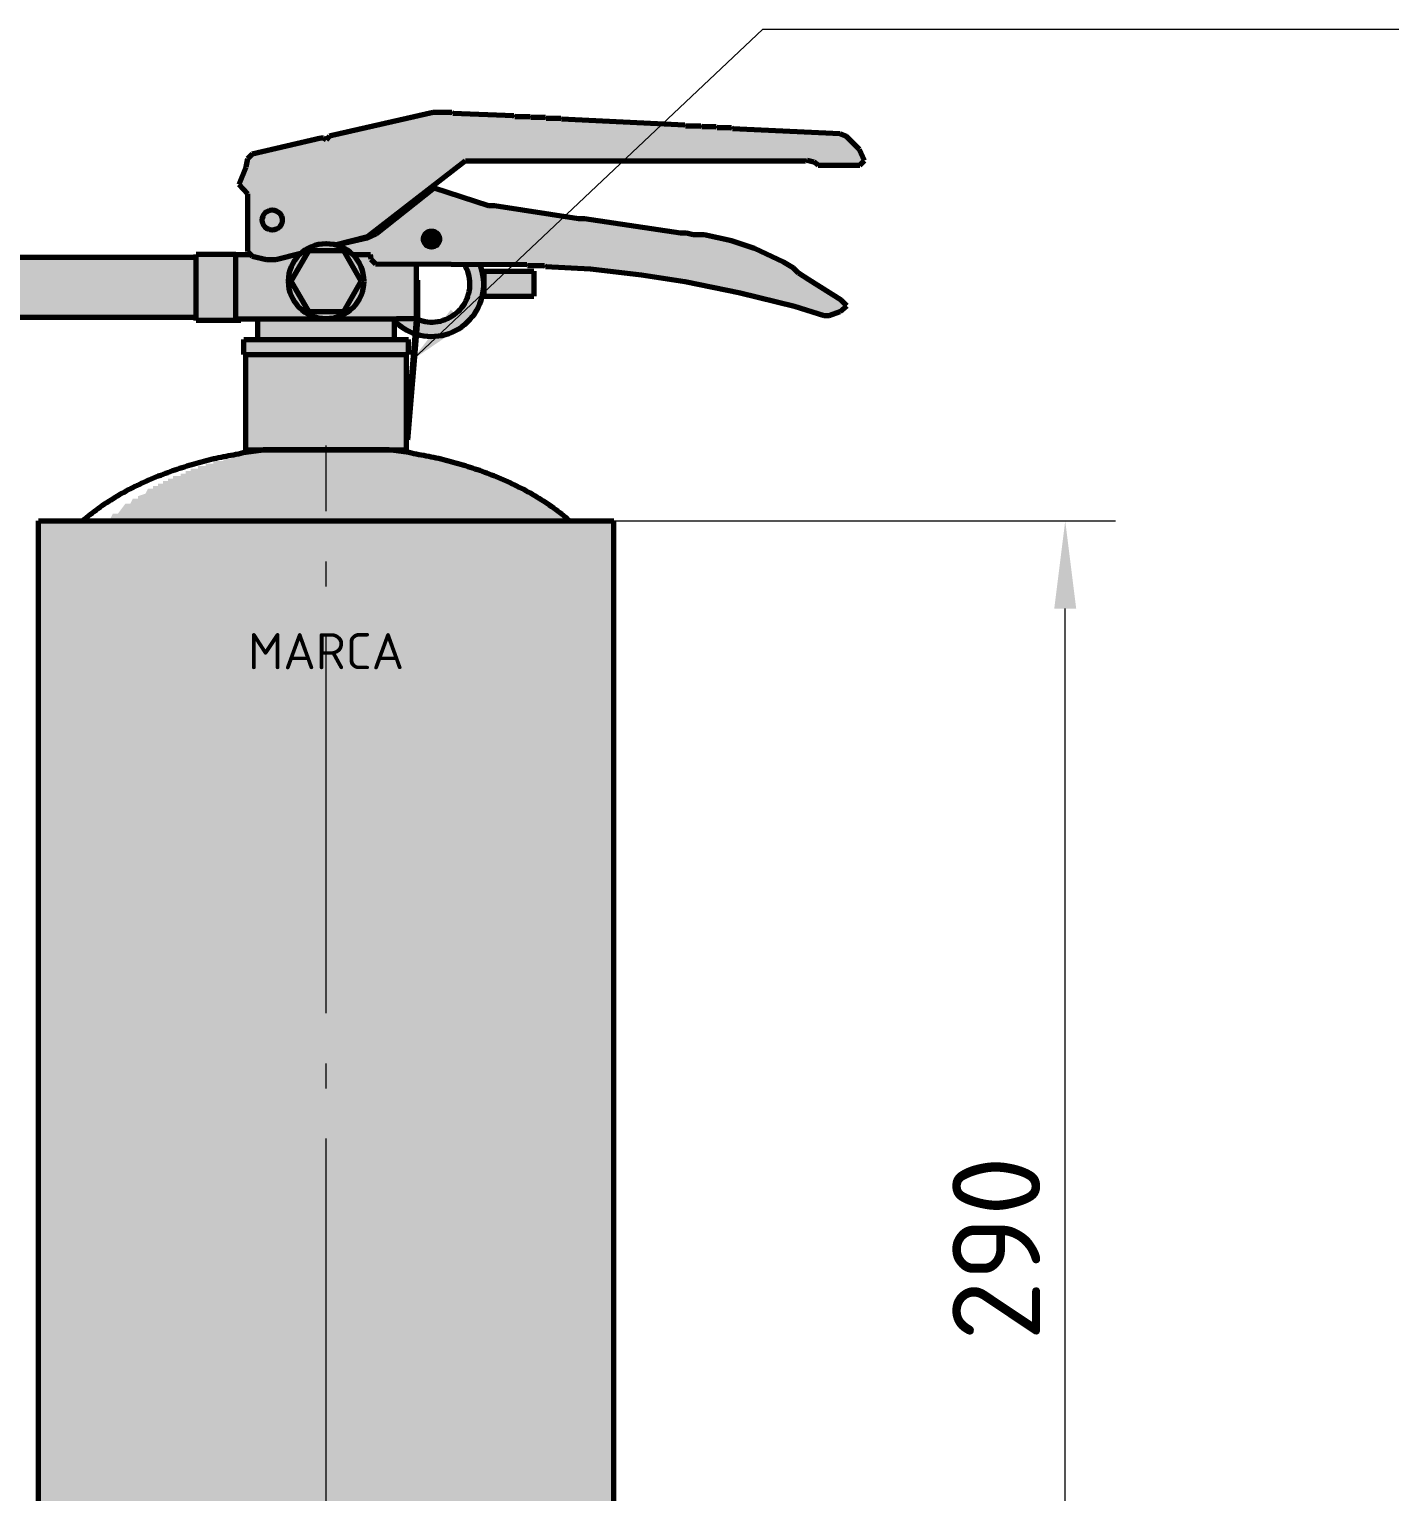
# Model space of a CAD drawing. Header units: millimetres. Extents: x 0 to 2382, y 0 to 420.
# Drawn here: x 2168.5 to 2223.1, y 266.9 to 325.2 of the extents above; entities that cross this region are included whole.
import ezdxf
from ezdxf.enums import TextEntityAlignment as Align

# ---------------------------------------------------------------- set-up
doc = ezdxf.new("R2010")
doc.units = ezdxf.units.MM
doc.linetypes.add('IRAM-F-TRAZO-PUNTO', pattern=[20, 15, -2, 1, -2])
for name, color, linetype, lineweight in [('01-VISIBLE', 7, 'CONTINUOUS', 70), ('03-EJE', 1, 'IRAM-F-TRAZO-PUNTO', 18), ('04-COTA', 3, 'CONTINUOUS', 18), ('08-FINA', 5, 'CONTINUOUS', 18), ('13-GRAFICA', 30, 'CONTINUOUS', 18)]:
    doc.layers.add(name, color=color, linetype=linetype, lineweight=lineweight)
doc.styles.add('ISO3098', font='isocpeur.ttf')
doc.dimstyles.new('FLAMA-IRAM', dxfattribs={"dimtxt": 3.5, "dimasz": 3.5, "dimexe": 2, "dimexo": 1.5, "dimgap": 1, "dimtad": 1, "dimdec": 1, "dimtxsty": 'ISO3098', "dimblk": 'IRAM_FLECHA', "dimblk1": 'IRAM_FLECHA', "dimblk2": 'IRAM_FLECHA', "dimcen": 2.5, "dimclrd": 256, "dimclre": 256, "dimclrt": 256, "dimazin": 3, "dimtfac": 1, "dimtmove": 0, "dimatfit": 3, "dimlwd": 18, "dimlwe": 18})

# ---------------------------------------------------------------- blocks, each defined once
blk = doc.blocks.new('IRAM_FLECHA')
blk.add_solid([(0, 0), (-1, 0.125), (-1, -0.125)])

msp = doc.modelspace()

# ---------------------------------------------------------------- hatches: boundary and pattern name
at = {"layer": '08-FINA'}
h = msp.add_hatch(color=7, dxfattribs=at)
h.dxf.hatch_style = 1
h.paths.add_polyline_path([(2183.799, 312.025), (2185.892, 313.45), (2185.343, 314.032)])
at = {"layer": '13-GRAFICA', "true_color": 0xb21820}
h = msp.add_hatch(color=7, dxfattribs=at)
h.dxf.hatch_style = 1
h.paths.add_polyline_path([(2178.773, 320.5), (2178.773, 320.6), (2179.173, 320.6), (2179.173, 320.7), (2179.673, 320.7), (2179.673, 320.8), (2180.073, 320.8), (2180.073, 320.9), (2180.373, 320.8), (2180.373, 320.9), (2180.573, 320.9), (2180.573, 321), (2180.973, 321), (2180.973, 321.1), (2181.373, 321.1), (2181.373, 321.2), (2181.773, 321.2), (2181.773, 321.3), (2182.273, 321.3), (2182.273, 321.4), (2182.673, 321.4), (2182.673, 321.5), (2183.173, 321.5), (2183.173, 321.6), (2183.573, 321.6), (2183.573, 321.7), (2184.073, 321.7), (2184.073, 321.8), (2184.473, 321.8), (2184.473, 321.9), (2187.873, 321.8), (2187.873, 321.7), (2189.773, 321.7), (2189.773, 321.6), (2191.173, 321.6), (2191.173, 321.5), (2193.273, 321.5), (2193.273, 321.4), (2196.573, 321.3), (2196.573, 321.2), (2198.573, 321.2), (2198.573, 321.1), (2200.673, 321.1), (2200.673, 321), (2201.073, 321), (2201.073, 320.9), (2201.673, 320.4), (2201.673, 320.2), (2201.773, 320.2), (2201.773, 319.9), (2201.673, 319.9), (2201.673, 319.8), (2199.873, 319.8), (2199.873, 319.9), (2199.673, 319.9), (2199.673, 320), (2185.873, 320), (2185.573, 319.6), (2185.373, 319.6), (2185.373, 319.5), (2185.273, 319.5), (2185.173, 319.3), (2184.973, 319.3), (2184.673, 318.9), (2184.473, 318.9), (2184.273, 318.6), (2184.073, 318.6), (2183.873, 318.3), (2183.673, 318.3), (2183.373, 317.9), (2183.173, 317.9), (2182.973, 317.6), (2182.773, 317.6), (2182.773, 317.5), (2182.673, 317.5), (2182.473, 317.2), (2182.273, 317.2), (2182.073, 316.9), (2181.673, 316.9), (2181.673, 316.8), (2181.273, 316.8), (2181.273, 316.7), (2180.873, 316.7), (2180.873, 316.6), (2180.173, 316.7), (2180.173, 316.6), (2179.573, 316.5), (2179.573, 316.4), (2179.273, 316.3), (2179.273, 316.2), (2178.873, 316.2), (2178.873, 316.1), (2178.673, 316.1), (2178.673, 317.6), (2178.673, 320.5)])
h = msp.add_hatch(color=7, dxfattribs=at)
h.dxf.hatch_style = 1
h.paths.add_polyline_path([(2177.373, 316.3), (2177.273, 316.3), (2177.273, 318.7), (2177.173, 318.7), (2176.873, 319.1), (2176.973, 319.1), (2176.973, 319.3), (2177.073, 319.3), (2177.173, 320), (2177.273, 320), (2177.473, 320.3), (2177.873, 320.3), (2177.873, 317.9), (2177.873, 317.3), (2177.873, 316.1), (2177.473, 316.1), (2177.473, 316.2), (2177.373, 316.2)])
h = msp.add_hatch(color=7, dxfattribs=at)
h.dxf.hatch_style = 1
h.paths.add_polyline_path([(2177.973, 320.3), (2177.973, 320.4), (2178.373, 320.4), (2178.373, 320.5), (2178.673, 320.5), (2178.673, 317.6), (2178.573, 317.9), (2178.473, 317.9), (2178.473, 318), (2177.873, 317.9), (2177.873, 320.3)])
h = msp.add_hatch(color=7, dxfattribs=at)
h.dxf.hatch_style = 1
h.paths.add_polyline_path([(2184.473, 318.8), (2184.773, 318.9), (2184.773, 318.8), (2184.873, 318.8), (2184.873, 317), (2184.773, 317), (2184.673, 317.2), (2184.473, 317.2), (2184.473, 317.1), (2184.273, 317), (2184.273, 318.533)])
h = msp.add_hatch(color=7, dxfattribs=at)
h.dxf.hatch_style = 1
h.paths.add_polyline_path([(2185.073, 318.8), (2185.073, 318.7), (2185.373, 318.7), (2185.373, 318.6), (2185.673, 318.6), (2185.673, 318.5), (2185.973, 318.5), (2185.973, 318.4), (2186.273, 318.4), (2186.273, 318.3), (2186.573, 318.3), (2186.573, 318.2), (2187.873, 318.1), (2187.873, 318), (2188.473, 318), (2188.473, 317.9), (2189.173, 317.9), (2189.173, 317.8), (2189.773, 317.8), (2189.773, 317.7), (2190.673, 317.7), (2190.673, 317.6), (2192.073, 317.5), (2192.073, 317.4), (2194.073, 317.2), (2194.073, 317.1), (2195.773, 317), (2195.773, 316.9), (2196.573, 316.8), (2196.573, 316.7), (2197.473, 316.5), (2197.473, 316.4), (2197.673, 316.4), (2197.673, 316.3), (2197.873, 316.3), (2197.873, 316.2), (2198.173, 316.2), (2198.173, 316.1), (2198.773, 315.9), (2198.773, 315.8), (2199.073, 315.7), (2199.373, 315.3), (2199.573, 315.3), (2199.673, 315.1), (2200.073, 315), (2200.073, 314.9), (2200.373, 314.8), (2200.473, 314.6), (2200.873, 314.5), (2200.873, 314.4), (2201.073, 314.3), (2201.073, 314.1), (2200.973, 314.1), (2200.873, 313.9), (2200.573, 313.9), (2200.573, 313.8), (2200.073, 313.8), (2200.073, 313.9), (2199.773, 313.9), (2199.773, 314), (2199.373, 314), (2199.373, 314.1), (2199.073, 314.1), (2199.073, 314.2), (2198.673, 314.2), (2198.673, 314.3), (2198.273, 314.3), (2198.273, 314.4), (2197.873, 314.4), (2197.873, 314.5), (2197.473, 314.5), (2197.473, 314.6), (2197.073, 314.6), (2197.073, 314.7), (2196.673, 314.7), (2196.673, 314.8), (2196.173, 314.8), (2196.173, 314.9), (2195.673, 314.9), (2195.673, 315), (2195.173, 315), (2195.173, 315.1), (2194.673, 315.1), (2194.673, 315.2), (2194.073, 315.2), (2194.073, 315.3), (2192.673, 315.4), (2192.673, 315.5), (2190.973, 315.6), (2190.973, 315.7), (2184.873, 315.84), (2184.873, 316.7), (2184.873, 317), (2184.873, 318.8)])
h = msp.add_hatch(color=7, dxfattribs=at)
h.dxf.hatch_style = 1
h.paths.add_polyline_path([(2181.473, 316.7), (2181.473, 316.8), (2181.873, 316.8), (2181.873, 316.9), (2182.373, 317), (2182.373, 317.1), (2182.673, 317.2), (2182.973, 317.6), (2183.173, 317.6), (2183.473, 318), (2183.673, 318), (2183.973, 318.4), (2184.173, 318.4), (2184.273, 318.533), (2184.273, 317), (2184.273, 316.7), (2184.273, 315.854), (2182.273, 315.9), (2182.173, 316.2), (2181.373, 316.2), (2181.173, 316.5), (2180.973, 316.5), (2180.973, 316.7)])
at = {"layer": '13-GRAFICA', "true_color": 0xd6d9de}
h = msp.add_hatch(color=7, dxfattribs=at)
h.dxf.hatch_style = 1
h.paths.add_polyline_path([(2178.073, 317.3), (2177.873, 317.3), (2177.873, 317.9), (2178.473, 318), (2178.573, 317.7), (2178.673, 317.7), (2178.673, 317.6), (2178.573, 317.6), (2178.573, 317.3), (2178.373, 317.3), (2178.373, 317.2), (2178.073, 317.2)])
at = {"layer": '13-GRAFICA', "true_color": 0xb21820}
h = msp.add_hatch(color=7, dxfattribs=at)
h.dxf.hatch_style = 1
h.paths.add_polyline_path([(2178.473, 316.1), (2178.473, 316), (2177.873, 316), (2177.873, 316.1), (2177.873, 317.3), (2178.073, 317.3), (2178.073, 317.2), (2178.573, 317.3), (2178.573, 317.6), (2178.673, 317.6), (2178.673, 316.1)])
at = {"layer": '13-GRAFICA', "true_color": 0xd6d9de}
h = msp.add_hatch(color=7, dxfattribs=at)
h.dxf.hatch_style = 1
h.paths.add_polyline_path([(2184.273, 316.7), (2184.273, 317), (2184.373, 317), (2184.473, 317.2), (2184.673, 317.2), (2184.673, 317.1), (2184.873, 317), (2184.873, 316.7), (2184.773, 316.7), (2184.673, 316.5), (2184.473, 316.5), (2184.473, 316.6)])
at = {"layer": '13-GRAFICA', "true_color": 0xcba23e}
h = msp.add_hatch(color=7, dxfattribs=at)
h.dxf.hatch_style = 1
h.paths.add_polyline_path([(2175.173, 313.6), (2175.173, 316.2), (2177.473, 316.2), (2177.473, 316.1), (2177.873, 316.1), (2177.873, 316), (2178.473, 316), (2178.473, 316.1), (2178.873, 316.1), (2178.873, 316.2), (2179.373, 316.2), (2179.373, 316.3), (2179.473, 316.3), (2179.573, 316.5), (2179.773, 316.5), (2179.773, 316.6), (2180.573, 316.7), (2180.573, 316.6), (2181.173, 316.5), (2181.373, 316.2), (2182.173, 316.2), (2182.273, 315.9), (2183.973, 315.9), (2183.973, 313.7), (2176.973, 313.7), (2176.973, 313.6)])
at = {"layer": '13-GRAFICA', "true_color": 0xb21820}
h = msp.add_hatch(color=7, dxfattribs=at)
h.dxf.hatch_style = 1
h.paths.add_polyline_path([(2184.273, 315.854), (2184.273, 316.7), (2184.373, 316.7), (2184.473, 316.5), (2184.673, 316.5), (2184.673, 316.6), (2184.873, 316.7), (2184.873, 315.84)])
at = {"layer": '13-GRAFICA', "true_color": 0xd6d9de}
h = msp.add_hatch(color=7, dxfattribs=at)
h.dxf.hatch_style = 1
h.paths.add_polyline_path([(2159.973, 303.9), (2159.973, 313), (2160.073, 313), (2160.073, 313.5), (2160.173, 313.5), (2160.273, 314.1), (2160.473, 314.2), (2160.473, 314.4), (2160.673, 314.5), (2160.673, 314.7), (2160.773, 314.7), (2161.473, 315.5), (2161.873, 315.6), (2161.973, 315.8), (2162.273, 315.8), (2162.273, 315.9), (2162.573, 315.9), (2162.573, 316), (2162.973, 316), (2162.973, 316.1), (2175.173, 316.1), (2175.173, 313.7), (2163.173, 313.7), (2163.173, 313.6), (2162.773, 313.5), (2162.673, 313.2), (2162.473, 313.1), (2162.473, 312.8), (2162.373, 312.8), (2162.373, 303.9)])
h = msp.add_hatch(color=7, dxfattribs=at)
h.dxf.hatch_style = 1
h.paths.add_polyline_path([(2183.373, 313.3), (2183.073, 313.7), (2183.973, 313.7), (2183.973, 313.6), (2184.373, 313.6), (2184.373, 313.5), (2184.773, 313.5), (2184.773, 313.6), (2185.373, 313.7), (2185.373, 313.8), (2185.873, 314.2), (2185.873, 314.4), (2185.973, 314.4), (2185.973, 314.6), (2186.073, 314.6), (2186.073, 315.5), (2185.973, 315.5), (2185.873, 315.8), (2186.473, 315.8), (2186.473, 315.7), (2186.573, 315.7), (2186.573, 315.3), (2186.673, 315.3), (2186.573, 314.4), (2186.473, 314.4), (2186.473, 314.1), (2186.273, 314), (2186.273, 313.8), (2186.173, 313.8), (2185.773, 313.3), (2185.573, 313.3), (2185.573, 313.2), (2185.373, 313.2), (2185.373, 313.1), (2185.073, 313.1), (2185.073, 313), (2184.073, 313), (2184.073, 313.1), (2183.773, 313.1), (2183.773, 313.2)])
at = {"layer": '13-GRAFICA', "true_color": 0xffd200}
h = msp.add_hatch(color=7, dxfattribs=at)
h.dxf.hatch_style = 1
h.paths.add_polyline_path([(2186.673, 314.6), (2186.673, 315.6), (2188.673, 315.6), (2188.673, 314.6)])
at = {"layer": '13-GRAFICA', "true_color": 0xcba23e}
h = msp.add_hatch(color=7, dxfattribs=at)
h.dxf.hatch_style = 1
h.paths.add_polyline_path([(2177.673, 312.8), (2177.673, 313.7), (2183.073, 313.7), (2183.073, 312.8)])
at = {"layer": '13-GRAFICA', "true_color": 0xb21820}
h = msp.add_hatch(color=7, dxfattribs=at)
h.dxf.hatch_style = 1
h.paths.add_polyline_path([(2177.173, 312.8), (2183.573, 312.8), (2183.573, 308.4), (2183.473, 308.4), (2183.473, 308.3), (2184.073, 308.3), (2184.073, 308.2), (2184.573, 308.2), (2184.573, 308.1), (2185.373, 308), (2185.373, 307.9), (2186.073, 307.8), (2186.073, 307.7), (2186.373, 307.7), (2186.373, 307.6), (2186.573, 307.6), (2186.573, 307.5), (2186.873, 307.5), (2186.873, 307.4), (2187.073, 307.4), (2187.073, 307.3), (2187.373, 307.3), (2187.373, 307.2), (2187.573, 307.2), (2187.573, 307.1), (2187.873, 307.1), (2187.873, 307), (2188.073, 307), (2188.173, 306.8), (2188.373, 306.8), (2188.373, 306.7), (2188.773, 306.6), (2188.873, 306.4), (2189.273, 306.3), (2189.373, 306.1), (2189.573, 306.1), (2189.973, 305.6), (2171.673, 305.6), (2171.673, 305.7), (2171.773, 305.7), (2171.873, 305.9), (2172.073, 305.9), (2172.373, 306.3), (2172.573, 306.3), (2172.673, 306.5), (2172.873, 306.5), (2172.873, 306.6), (2173.173, 306.7), (2173.273, 306.9), (2173.473, 306.9), (2173.473, 307), (2173.673, 307), (2173.673, 307.1), (2173.873, 307.1), (2173.873, 307.2), (2174.073, 307.2), (2174.073, 307.3), (2174.273, 307.3), (2174.273, 307.4), (2174.573, 307.4), (2174.573, 307.5), (2174.773, 307.5), (2174.773, 307.6), (2174.973, 307.6), (2174.973, 307.7), (2175.273, 307.7), (2175.273, 307.8), (2175.573, 307.8), (2175.573, 307.9), (2175.873, 307.9), (2175.873, 308), (2176.273, 308), (2176.273, 308.1), (2176.573, 308.1), (2176.573, 308.2), (2177.473, 308.3), (2177.473, 308.4), (2177.173, 308.4)])
at = {"layer": '13-GRAFICA', "true_color": 0xc81e2d}
h = msp.add_hatch(color=7, dxfattribs=at)
h.dxf.hatch_style = 1
h.paths.add_polyline_path([(2183.873, 311.8), (2183.873, 311.3), (2183.773, 311.3), (2183.773, 311.8)])
h = msp.add_hatch(color=7, dxfattribs=at)
h.dxf.hatch_style = 1
h.paths.add_polyline_path([(2183.773, 310.6), (2183.773, 310.1), (2183.673, 310.1), (2183.673, 310.6)])
h = msp.add_hatch(color=7, dxfattribs=at)
h.dxf.hatch_style = 1
h.paths.add_polyline_path([(2183.573, 309.4), (2183.673, 309.4), (2183.673, 308.9), (2183.573, 308.9)])
at = {"layer": '13-GRAFICA', "true_color": 0xffffff}
h = msp.add_hatch(color=7, dxfattribs=at)
h.dxf.hatch_style = 1
h.paths.add_polyline_path([(2168.973, 247.6), (2168.973, 305.6), (2191.773, 305.6), (2191.773, 247.6)])
at = {"layer": '13-GRAFICA', "true_color": 0x191919}
h = msp.add_hatch(color=7, dxfattribs=at)
h.dxf.hatch_style = 1
h.paths.add_polyline_path([(2169.129, 301.746), (2169.52, 301.746), (2169.947, 301.746), (2169.947, 301.179), (2169.947, 300.611), (2169.52, 300.611), (2169.129, 300.611), (2168.973, 300.611), (2168.973, 301.746)])
h = msp.add_hatch(color=7, dxfattribs=at)
h.dxf.hatch_style = 1
h.paths.add_polyline_path([(2190.319, 296.849), (2189.803, 296.849), (2189.251, 296.849), (2188.667, 296.849), (2188.053, 296.849), (2187.41, 296.849), (2186.741, 296.849), (2186.048, 296.849), (2185.335, 296.849), (2184.603, 296.849), (2183.855, 296.849), (2183.095, 296.849), (2182.324, 296.849), (2181.547, 296.849), (2180.765, 296.849), (2179.981, 296.849), (2179.199, 296.849), (2178.422, 296.849), (2177.651, 296.849), (2176.891, 296.849), (2176.143, 296.849), (2175.411, 296.849), (2174.698, 296.849), (2174.005, 296.849), (2173.336, 296.849), (2172.693, 296.849), (2172.079, 296.849), (2171.495, 296.849), (2170.943, 296.849), (2170.427, 296.849), (2169.947, 296.849), (2169.947, 297.548), (2169.947, 298.248), (2169.947, 298.948), (2169.947, 299.647), (2169.947, 300.347), (2169.947, 301.047), (2169.947, 301.746), (2170.427, 301.746), (2170.943, 301.746), (2171.495, 301.746), (2172.079, 301.746), (2172.693, 301.746), (2173.336, 301.746), (2174.005, 301.746), (2174.698, 301.746), (2175.411, 301.746), (2176.143, 301.746), (2176.891, 301.746), (2177.651, 301.746), (2178.422, 301.746), (2179.199, 301.746), (2179.981, 301.746), (2180.765, 301.746), (2181.547, 301.746), (2182.324, 301.746), (2183.095, 301.746), (2183.855, 301.746), (2184.603, 301.746), (2185.335, 301.746), (2186.048, 301.746), (2186.741, 301.746), (2187.41, 301.746), (2188.053, 301.746), (2188.667, 301.746), (2189.251, 301.746), (2189.803, 301.746), (2190.319, 301.746), (2190.799, 301.746), (2190.799, 301.047), (2190.799, 300.347), (2190.799, 299.647), (2190.799, 298.948), (2190.799, 298.248), (2190.799, 297.548), (2190.799, 296.849)])
h = msp.add_hatch(color=7, dxfattribs=at)
h.dxf.hatch_style = 1
h.paths.add_polyline_path([(2191.617, 300.689), (2191.226, 300.689), (2190.799, 300.689), (2190.799, 301.218), (2190.799, 301.746), (2191.226, 301.746), (2191.617, 301.746), (2191.773, 301.746), (2191.773, 300.689)])
at = {"layer": '13-GRAFICA', "true_color": 0xffd200}
h = msp.add_hatch(color=7, dxfattribs=at)
h.dxf.hatch_style = 1
h.paths.add_polyline_path([(2190.319, 295.393), (2189.803, 295.393), (2189.251, 295.393), (2188.667, 295.393), (2188.053, 295.393), (2187.41, 295.393), (2186.741, 295.393), (2186.048, 295.393), (2185.335, 295.393), (2184.603, 295.393), (2183.855, 295.393), (2183.095, 295.393), (2182.324, 295.393), (2181.547, 295.393), (2180.765, 295.393), (2179.981, 295.393), (2179.199, 295.393), (2178.422, 295.393), (2177.651, 295.393), (2176.891, 295.393), (2176.143, 295.393), (2175.411, 295.393), (2174.698, 295.393), (2174.005, 295.393), (2173.336, 295.393), (2172.693, 295.393), (2172.079, 295.393), (2171.495, 295.393), (2170.943, 295.393), (2170.427, 295.393), (2169.947, 295.393), (2169.947, 296.121), (2169.947, 296.849), (2170.427, 296.849), (2170.943, 296.849), (2171.495, 296.849), (2172.079, 296.849), (2172.693, 296.849), (2173.336, 296.849), (2174.005, 296.849), (2174.698, 296.849), (2175.411, 296.849), (2176.143, 296.849), (2176.891, 296.849), (2177.651, 296.849), (2178.422, 296.849), (2179.199, 296.849), (2179.981, 296.849), (2180.765, 296.849), (2181.547, 296.849), (2182.324, 296.849), (2183.095, 296.849), (2183.855, 296.849), (2184.603, 296.849), (2185.335, 296.849), (2186.048, 296.849), (2186.741, 296.849), (2187.41, 296.849), (2188.053, 296.849), (2188.667, 296.849), (2189.251, 296.849), (2189.803, 296.849), (2190.319, 296.849), (2190.799, 296.849), (2190.799, 296.121), (2190.799, 295.393)])
at = {"layer": '13-GRAFICA', "true_color": 0xebebeb}
h = msp.add_hatch(color=7, dxfattribs=at)
h.dxf.hatch_style = 1
h.paths.add_polyline_path([(2189.96, 291.893), (2189.455, 291.893), (2188.921, 291.893), (2188.358, 291.893), (2187.77, 291.893), (2187.158, 291.893), (2187.158, 292.553), (2187.158, 293.213), (2187.158, 293.873), (2187.158, 294.533), (2187.158, 295.193), (2187.77, 295.193), (2188.358, 295.193), (2188.921, 295.193), (2189.455, 295.193), (2189.96, 295.193), (2190.435, 295.193), (2190.435, 294.533), (2190.435, 293.873), (2190.435, 293.213), (2190.435, 292.553), (2190.435, 291.893)])
h = msp.add_hatch(color=7, dxfattribs=at)
h.dxf.hatch_style = 1
h.paths.add_polyline_path([(2189.96, 284.213), (2189.455, 284.213), (2188.921, 284.213), (2188.358, 284.213), (2187.77, 284.213), (2187.158, 284.213), (2187.158, 284.873), (2187.158, 285.533), (2187.158, 286.193), (2187.158, 286.853), (2187.158, 287.513), (2187.77, 287.513), (2188.358, 287.513), (2188.921, 287.513), (2189.455, 287.513), (2189.96, 287.513), (2190.435, 287.513), (2190.435, 286.853), (2190.435, 286.193), (2190.435, 285.533), (2190.435, 284.873), (2190.435, 284.213)])
h = msp.add_hatch(color=7, dxfattribs=at)
h.dxf.hatch_style = 1
h.paths.add_polyline_path([(2189.96, 278.353), (2189.455, 278.353), (2188.921, 278.353), (2188.358, 278.353), (2187.77, 278.353), (2187.158, 278.353), (2187.158, 279.013), (2187.158, 279.673), (2187.158, 280.333), (2187.158, 280.993), (2187.158, 281.653), (2187.77, 281.653), (2188.358, 281.653), (2188.921, 281.653), (2189.455, 281.653), (2189.96, 281.653), (2190.435, 281.653), (2190.435, 280.993), (2190.435, 280.333), (2190.435, 279.673), (2190.435, 279.013), (2190.435, 278.353)])
h = msp.add_hatch(color=7, dxfattribs=at)
h.dxf.hatch_style = 1
h.paths.add_polyline_path([(2189.96, 268.853), (2189.455, 268.853), (2188.921, 268.853), (2188.358, 268.853), (2187.77, 268.853), (2187.158, 268.853), (2187.158, 269.513), (2187.158, 270.173), (2187.158, 270.833), (2187.158, 271.493), (2187.158, 272.153), (2187.77, 272.153), (2188.358, 272.153), (2188.921, 272.153), (2189.455, 272.153), (2189.96, 272.153), (2190.435, 272.153), (2190.435, 271.493), (2190.435, 270.833), (2190.435, 270.173), (2190.435, 269.513), (2190.435, 268.853)])

# ---------------------------------------------------------------- linework, layer by layer
at = {"layer": '01-VISIBLE'}
for p, q in [((2184.641, 321.889), (2180.611, 320.975)), ((2185.385, 321.889), (2184.641, 321.889)), ((2185.419, 321.855), (2185.385, 321.889)), ((2187.857, 321.753), (2185.419, 321.855)), ((2187.891, 321.721), (2187.857, 321.753)), ((2188.501, 321.721), (2187.891, 321.721)), ((2188.535, 321.687), (2188.501, 321.721)), ((2189.111, 321.687), (2188.535, 321.687)), ((2189.145, 321.653), (2189.111, 321.687)), ((2189.721, 321.653), (2189.145, 321.653)), ((2189.755, 321.619), (2189.721, 321.653)), ((2194.665, 321.381), (2189.755, 321.619)), ((2194.699, 321.347), (2194.665, 321.381)), ((2195.309, 321.347), (2194.699, 321.347)), ((2195.343, 321.313), (2195.309, 321.347)), ((2195.917, 321.313), (2195.343, 321.313)), ((2195.951, 321.279), (2195.917, 321.313)), ((2196.527, 321.279), (2195.951, 321.279)), ((2196.561, 321.245), (2196.527, 321.279)), ((2200.863, 321.043), (2196.561, 321.245)), ((2180.169, 320.873), (2177.427, 320.229)), ((2180.271, 320.873), (2180.169, 320.873)), ((2180.373, 320.805), (2180.271, 320.873)), ((2180.509, 320.941), (2180.373, 320.805)), ((2180.611, 320.975), (2180.509, 320.941)), ((2201.099, 320.941), (2200.863, 321.043)), ((2201.625, 320.417), (2201.099, 320.941)), ((2177.241, 320.043), (2177.173, 319.705)), ((2177.427, 320.229), (2177.241, 320.043)), ((2182.033, 316.945), (2185.927, 319.959)), ((2185.927, 319.959), (2199.473, 319.959)), ((2199.473, 319.959), (2199.541, 319.993)), ((2199.541, 319.993), (2199.813, 319.925)), ((2201.827, 319.975), (2201.625, 320.417)), ((2201.641, 319.789), (2201.827, 319.975)), ((2177.173, 319.705), (2176.901, 319.027)), ((2199.813, 319.925), (2199.981, 319.789)), ((2199.981, 319.789), (2201.641, 319.789)), ((2176.901, 319.027), (2177.241, 318.655)), ((2184.675, 318.875), (2182.371, 317.047)), ((2186.841, 318.165), (2184.675, 318.875)), ((2177.241, 318.655), (2177.241, 316.353)), ((2187.079, 318.165), (2186.841, 318.165)), ((2190.431, 317.657), (2187.079, 318.165)), ((2190.669, 317.657), (2190.431, 317.657)), ((2194.495, 317.081), (2190.669, 317.657)), ((2182.371, 317.047), (2181.999, 316.877)), ((2181.999, 316.877), (2182.346, 317.036)), ((2194.733, 317.081), (2194.495, 317.081)), ((2195.003, 317.013), (2194.733, 317.081)), ((2180.738, 316.622), (2182.033, 316.945)), ((2181.999, 316.877), (2180.787, 316.609)), ((2195.443, 317.013), (2195.003, 317.013)), ((2196.527, 316.775), (2195.443, 317.013)), ((2197.441, 316.471), (2196.527, 316.775)), ((2198.593, 315.929), (2197.441, 316.471)), ((2175.193, 316.117), (2163.573, 316.117)), ((2176.773, 316.227), (2175.193, 316.227)), ((2176.773, 313.667), (2176.773, 316.227)), ((2177.241, 316.353), (2177.427, 316.165)), ((2177.327, 316.227), (2177.327, 316.266)), ((2177.427, 316.165), (2178.003, 316.031)), ((2178.003, 316.031), (2178.375, 316.031)), ((2178.375, 316.031), (2179.366, 316.279)), ((2179.673, 316.38), (2178.973, 315.167)), ((2179.159, 316.227), (2179.312, 316.227)), ((2181.073, 316.38), (2179.673, 316.38)), ((2181.773, 315.167), (2181.073, 316.38)), ((2181.428, 316.233), (2182.135, 316.233)), ((2181.434, 316.227), (2182.136, 316.227)), ((2182.135, 316.233), (2182.151, 316.047)), ((2182.151, 316.047), (2182.337, 315.861)), ((2198.999, 315.691), (2198.593, 315.929)), ((2182.337, 315.861), (2188.365, 315.827)), ((2183.973, 313.667), (2183.973, 315.852)), ((2186.653, 315.567), (2188.653, 315.567)), ((2188.365, 315.827), (2188.399, 315.793)), ((2188.399, 315.793), (2189.077, 315.793)), ((2189.077, 315.793), (2189.111, 315.759)), ((2189.111, 315.759), (2190.905, 315.657)), ((2190.905, 315.657), (2192.937, 315.421)), ((2192.937, 315.421), (2194.665, 315.149)), ((2199.203, 315.489), (2198.999, 315.691)), ((2199.609, 315.217), (2199.203, 315.489)), ((2178.973, 315.167), (2179.673, 313.955)), ((2181.073, 313.955), (2181.773, 315.167)), ((2183.979, 315.207), (2184.019, 315.207)), ((2183.979, 313.607), (2183.979, 315.207)), ((2184.019, 315.207), (2184.019, 313.605)), ((2194.665, 315.149), (2196.867, 314.709)), ((2196.867, 314.709), (2199.033, 314.167)), ((2200.897, 314.405), (2199.609, 315.217)), ((2186.653, 314.567), (2188.653, 314.567)), ((2199.033, 314.167), (2200.219, 313.795)), ((2200.863, 313.965), (2201.117, 314.185)), ((2201.117, 314.185), (2200.897, 314.405)), ((2175.193, 313.717), (2163.573, 313.717)), ((2176.973, 313.607), (2175.193, 313.607)), ((2177.573, 313.667), (2180.373, 313.667)), ((2177.653, 312.847), (2177.653, 313.667)), ((2179.673, 313.955), (2181.073, 313.955)), ((2180.373, 313.667), (2183.173, 313.667)), ((2183.093, 312.847), (2183.093, 313.667)), ((2183.579, 308.847), (2183.979, 313.607)), ((2184.019, 313.605), (2183.619, 308.844)), ((2200.219, 313.795), (2200.423, 313.795)), ((2200.423, 313.795), (2200.863, 313.965)), ((2177.093, 312.247), (2177.093, 312.847)), ((2183.653, 312.247), (2183.653, 312.847)), ((2177.173, 308.447), (2177.173, 312.247)), ((2183.573, 308.447), (2183.573, 312.247)), ((2177.871, 308.447), (2177.871, 308.447)), ((2182.875, 308.447), (2182.875, 308.447)), ((2183.619, 308.844), (2183.579, 308.847)), ((2168.913, 247.628), (2168.913, 305.619)), ((2191.833, 247.628), (2191.833, 305.619))]:
    msp.add_line(p, q, dxfattribs=at)
for points in [[(2184.406, 317.12), (2184.406, 317.12), (2184.406, 317.12), (2184.406, 317.12), (2184.406, 317.12), (2184.406, 317.12), (2184.407, 317.12)], [(2175.193, 313.607), (2175.193, 313.708), (2175.193, 313.809), (2175.193, 313.909), (2175.193, 314.01), (2175.193, 314.111), (2175.193, 314.212), (2175.193, 314.313), (2175.193, 314.413), (2175.193, 314.514), (2175.193, 314.615), (2175.193, 314.716), (2175.193, 314.816), (2175.193, 314.917), (2175.193, 315.018), (2175.193, 315.119), (2175.193, 315.219), (2175.193, 315.32), (2175.193, 315.421), (2175.193, 315.522), (2175.193, 315.623), (2175.193, 315.723), (2175.193, 315.824), (2175.193, 315.925), (2175.193, 316.026), (2175.193, 316.126), (2175.193, 316.227)], [(2176.773, 316.227), (2176.872, 316.227), (2176.971, 316.227), (2177.069, 316.227), (2177.168, 316.227), (2177.267, 316.227), (2177.366, 316.227)], [(2185.869, 315.841), (2185.92, 315.752), (2185.964, 315.66), (2186.002, 315.565), (2186.034, 315.467), (2186.059, 315.368), (2186.077, 315.267), (2186.088, 315.165), (2186.093, 315.063), (2186.091, 314.961), (2186.081, 314.859), (2186.065, 314.758), (2186.042, 314.658), (2186.013, 314.56), (2185.977, 314.464), (2185.934, 314.371), (2185.886, 314.281), (2185.831, 314.194), (2185.771, 314.111), (2185.705, 314.033), (2185.634, 313.959), (2185.558, 313.89), (2185.478, 313.826), (2185.394, 313.768), (2185.306, 313.715), (2185.214, 313.669), (2185.12, 313.629), (2185.023, 313.595), (2184.925, 313.568), (2184.824, 313.548), (2184.723, 313.535), (2184.621, 313.528), (2184.518, 313.528), (2184.416, 313.535), (2184.315, 313.549), (2184.214, 313.57), (2184.116, 313.598), (2184.019, 313.632)], [(2186.653, 315.567), (2186.653, 315.467), (2186.653, 315.367), (2186.653, 315.267), (2186.653, 315.167), (2186.653, 315.067), (2186.653, 314.967), (2186.653, 314.867), (2186.653, 314.767), (2186.653, 314.667), (2186.653, 314.567)], [(2188.653, 315.567), (2188.653, 315.467), (2188.653, 315.367), (2188.653, 315.267), (2188.653, 315.167), (2188.653, 315.067), (2188.653, 314.967), (2188.653, 314.867), (2188.653, 314.767), (2188.653, 314.667), (2188.653, 314.567)], [(2176.773, 313.667), (2176.887, 313.667), (2177.002, 313.667), (2177.116, 313.667), (2177.23, 313.667), (2177.344, 313.667), (2177.459, 313.667), (2177.573, 313.667)], [(2176.973, 313.607), (2176.973, 313.617), (2176.973, 313.627), (2176.973, 313.637), (2176.973, 313.647), (2176.973, 313.657), (2176.973, 313.667)], [(2183.973, 313.667), (2183.859, 313.667), (2183.744, 313.667), (2183.63, 313.667), (2183.516, 313.667), (2183.402, 313.667), (2183.287, 313.667), (2183.173, 313.667)], [(2183.979, 313.648), (2183.972, 313.651), (2183.965, 313.654), (2183.957, 313.657), (2183.95, 313.661), (2183.943, 313.664), (2183.936, 313.667)], [(2177.093, 312.847), (2177.194, 312.847), (2177.295, 312.847), (2177.396, 312.847), (2177.497, 312.847), (2177.598, 312.847), (2177.699, 312.847), (2177.799, 312.847), (2177.9, 312.847), (2178.001, 312.847), (2178.102, 312.847), (2178.203, 312.847), (2178.304, 312.847), (2178.405, 312.847), (2178.506, 312.847), (2178.607, 312.847), (2178.708, 312.847), (2178.809, 312.847), (2178.91, 312.847), (2179.011, 312.847), (2179.111, 312.847), (2179.212, 312.847), (2179.313, 312.847), (2179.414, 312.847), (2179.515, 312.847), (2179.616, 312.847), (2179.717, 312.847), (2179.818, 312.847), (2179.919, 312.847), (2180.02, 312.847), (2180.121, 312.847), (2180.222, 312.847), (2180.323, 312.847), (2180.423, 312.847), (2180.524, 312.847), (2180.625, 312.847), (2180.726, 312.847), (2180.827, 312.847), (2180.928, 312.847), (2181.029, 312.847), (2181.13, 312.847), (2181.231, 312.847), (2181.332, 312.847), (2181.433, 312.847), (2181.534, 312.847), (2181.635, 312.847), (2181.735, 312.847), (2181.836, 312.847), (2181.937, 312.847), (2182.038, 312.847), (2182.139, 312.847), (2182.24, 312.847), (2182.341, 312.847), (2182.442, 312.847), (2182.543, 312.847), (2182.644, 312.847), (2182.745, 312.847), (2182.846, 312.847), (2182.947, 312.847), (2183.047, 312.847), (2183.148, 312.847), (2183.249, 312.847), (2183.35, 312.847), (2183.451, 312.847), (2183.552, 312.847), (2183.653, 312.847)], [(2177.093, 312.247), (2177.194, 312.247), (2177.295, 312.247), (2177.396, 312.247), (2177.497, 312.247), (2177.598, 312.247), (2177.699, 312.247), (2177.799, 312.247), (2177.9, 312.247), (2178.001, 312.247), (2178.102, 312.247), (2178.203, 312.247), (2178.304, 312.247), (2178.405, 312.247), (2178.506, 312.247), (2178.607, 312.247), (2178.708, 312.247), (2178.809, 312.247), (2178.91, 312.247), (2179.011, 312.247), (2179.111, 312.247), (2179.212, 312.247), (2179.313, 312.247), (2179.414, 312.247), (2179.515, 312.247), (2179.616, 312.247), (2179.717, 312.247), (2179.818, 312.247), (2179.919, 312.247), (2180.02, 312.247), (2180.121, 312.247), (2180.222, 312.247), (2180.323, 312.247), (2180.423, 312.247), (2180.524, 312.247), (2180.625, 312.247), (2180.726, 312.247), (2180.827, 312.247), (2180.928, 312.247), (2181.029, 312.247), (2181.13, 312.247), (2181.231, 312.247), (2181.332, 312.247), (2181.433, 312.247), (2181.534, 312.247), (2181.635, 312.247), (2181.735, 312.247), (2181.836, 312.247), (2181.937, 312.247), (2182.038, 312.247), (2182.139, 312.247), (2182.24, 312.247), (2182.341, 312.247), (2182.442, 312.247), (2182.543, 312.247), (2182.644, 312.247), (2182.745, 312.247), (2182.846, 312.247), (2182.947, 312.247), (2183.047, 312.247), (2183.148, 312.247), (2183.249, 312.247), (2183.35, 312.247), (2183.451, 312.247), (2183.552, 312.247), (2183.653, 312.247)], [(2170.673, 305.619), (2170.749, 305.686), (2170.825, 305.751), (2170.902, 305.816), (2170.98, 305.879), (2171.059, 305.941), (2171.139, 306.003), (2171.219, 306.063), (2171.3, 306.123), (2171.382, 306.181), (2171.465, 306.239), (2171.548, 306.295), (2171.632, 306.351), (2171.716, 306.406), (2171.801, 306.46), (2171.886, 306.513), (2171.972, 306.565), (2172.059, 306.617), (2172.146, 306.667), (2172.233, 306.717), (2172.321, 306.766), (2172.409, 306.814), (2172.498, 306.861), (2172.587, 306.907), (2172.677, 306.953), (2172.767, 306.998), (2172.858, 307.042), (2172.948, 307.085), (2173.039, 307.128), (2173.131, 307.17), (2173.223, 307.211), (2173.315, 307.252), (2173.407, 307.291), (2173.5, 307.33), (2173.593, 307.369), (2173.686, 307.406), (2173.78, 307.443), (2173.873, 307.48), (2173.967, 307.515), (2174.062, 307.55), (2174.156, 307.584), (2174.251, 307.618), (2174.346, 307.651), (2174.442, 307.683), (2174.537, 307.714), (2174.633, 307.745), (2174.729, 307.775), (2174.825, 307.805), (2174.921, 307.834), (2175.018, 307.863), (2175.114, 307.891), (2175.211, 307.92), (2175.307, 307.947), (2175.404, 307.974), (2175.501, 308), (2175.599, 308.026), (2175.696, 308.05), (2175.794, 308.074), (2175.892, 308.096), (2175.99, 308.118), (2176.089, 308.139), (2176.187, 308.159), (2176.286, 308.179), (2176.385, 308.198), (2176.483, 308.217), (2176.582, 308.236), (2176.681, 308.255), (2176.78, 308.274), (2176.878, 308.294), (2176.976, 308.319), (2177.073, 308.343), (2177.173, 308.358), (2177.272, 308.371), (2177.372, 308.384), (2177.472, 308.397), (2177.572, 308.41), (2177.671, 308.422), (2177.771, 308.434), (2177.871, 308.447)], [(2177.173, 308.447), (2177.273, 308.447), (2177.373, 308.447), (2177.473, 308.447), (2177.573, 308.447), (2177.673, 308.447), (2177.773, 308.447), (2177.873, 308.447), (2177.973, 308.447), (2178.073, 308.447), (2178.173, 308.447), (2178.273, 308.447), (2178.373, 308.447), (2178.473, 308.447), (2178.573, 308.447), (2178.673, 308.447), (2178.773, 308.447), (2178.873, 308.447), (2178.973, 308.447), (2179.073, 308.447), (2179.173, 308.447), (2179.273, 308.447), (2179.373, 308.447), (2179.473, 308.447), (2179.573, 308.447), (2179.673, 308.447), (2179.773, 308.447), (2179.873, 308.447), (2179.973, 308.447), (2180.073, 308.447), (2180.173, 308.447), (2180.273, 308.447), (2180.373, 308.447), (2180.473, 308.447), (2180.573, 308.447), (2180.673, 308.447), (2180.773, 308.447), (2180.873, 308.447), (2180.973, 308.447), (2181.073, 308.447), (2181.173, 308.447), (2181.273, 308.447), (2181.373, 308.447), (2181.473, 308.447), (2181.573, 308.447), (2181.673, 308.447), (2181.773, 308.447), (2181.873, 308.447), (2181.973, 308.447), (2182.073, 308.447), (2182.173, 308.447), (2182.273, 308.447), (2182.373, 308.447), (2182.473, 308.447), (2182.573, 308.447), (2182.673, 308.447), (2182.773, 308.447), (2182.873, 308.447), (2182.973, 308.447), (2183.073, 308.447), (2183.173, 308.447), (2183.273, 308.447), (2183.373, 308.447), (2183.473, 308.447), (2183.573, 308.447)], [(2182.875, 308.447), (2182.775, 308.447), (2182.675, 308.447), (2182.575, 308.447), (2182.475, 308.447), (2182.375, 308.447), (2182.275, 308.447), (2182.174, 308.447), (2182.074, 308.447), (2181.974, 308.447), (2181.874, 308.447), (2181.774, 308.447), (2181.674, 308.447), (2181.574, 308.447), (2181.474, 308.447), (2181.374, 308.447), (2181.274, 308.447), (2181.174, 308.447), (2181.074, 308.447), (2180.973, 308.447), (2180.873, 308.447), (2180.773, 308.447), (2180.673, 308.447), (2180.573, 308.447), (2180.473, 308.447), (2180.373, 308.447), (2180.273, 308.447), (2180.173, 308.447), (2180.073, 308.447), (2179.973, 308.447), (2179.873, 308.447), (2179.773, 308.447), (2179.672, 308.447), (2179.572, 308.447), (2179.472, 308.447), (2179.372, 308.447), (2179.272, 308.447), (2179.172, 308.447), (2179.072, 308.447), (2178.972, 308.447), (2178.872, 308.447), (2178.772, 308.447), (2178.672, 308.447), (2178.572, 308.447), (2178.471, 308.447), (2178.371, 308.447), (2178.271, 308.447), (2178.171, 308.447), (2178.071, 308.447), (2177.971, 308.447), (2177.871, 308.447)], [(2190.073, 305.619), (2189.997, 305.686), (2189.921, 305.751), (2189.844, 305.816), (2189.766, 305.879), (2189.687, 305.941), (2189.607, 306.003), (2189.527, 306.063), (2189.446, 306.123), (2189.364, 306.181), (2189.281, 306.239), (2189.198, 306.295), (2189.114, 306.351), (2189.03, 306.406), (2188.945, 306.46), (2188.86, 306.513), (2188.774, 306.565), (2188.687, 306.617), (2188.6, 306.667), (2188.513, 306.717), (2188.425, 306.766), (2188.337, 306.814), (2188.248, 306.861), (2188.159, 306.907), (2188.069, 306.953), (2187.979, 306.998), (2187.888, 307.042), (2187.798, 307.085), (2187.707, 307.128), (2187.615, 307.17), (2187.523, 307.211), (2187.431, 307.251), (2187.339, 307.291), (2187.246, 307.33), (2187.153, 307.369), (2187.06, 307.406), (2186.966, 307.443), (2186.873, 307.48), (2186.779, 307.515), (2186.684, 307.55), (2186.59, 307.584), (2186.495, 307.618), (2186.4, 307.651), (2186.304, 307.683), (2186.209, 307.714), (2186.113, 307.745), (2186.017, 307.775), (2185.921, 307.805), (2185.825, 307.834), (2185.728, 307.863), (2185.632, 307.892), (2185.535, 307.92), (2185.439, 307.947), (2185.342, 307.974), (2185.245, 308), (2185.147, 308.026), (2185.05, 308.05), (2184.952, 308.074), (2184.854, 308.096), (2184.756, 308.118), (2184.657, 308.139), (2184.559, 308.159), (2184.46, 308.179), (2184.361, 308.198), (2184.263, 308.217), (2184.164, 308.236), (2184.065, 308.255), (2183.966, 308.274), (2183.868, 308.294), (2183.77, 308.319), (2183.673, 308.343), (2183.573, 308.358), (2183.474, 308.371), (2183.374, 308.384), (2183.274, 308.397), (2183.174, 308.41), (2183.075, 308.422), (2182.975, 308.434), (2182.875, 308.447)], [(2168.913, 305.619), (2169.013, 305.619), (2169.113, 305.619), (2169.213, 305.619), (2169.313, 305.619), (2169.413, 305.619), (2169.514, 305.619), (2169.614, 305.619), (2169.714, 305.619), (2169.814, 305.619), (2169.914, 305.619), (2170.014, 305.619), (2170.114, 305.619), (2170.214, 305.619), (2170.314, 305.619), (2170.414, 305.619), (2170.514, 305.619), (2170.614, 305.619), (2170.715, 305.619), (2170.815, 305.619), (2170.915, 305.619), (2171.015, 305.619), (2171.115, 305.619), (2171.215, 305.619), (2171.315, 305.619), (2171.415, 305.619), (2171.515, 305.619), (2171.615, 305.619), (2171.715, 305.619), (2171.816, 305.619), (2171.916, 305.619), (2172.016, 305.619), (2172.116, 305.619), (2172.216, 305.619), (2172.316, 305.619), (2172.416, 305.619), (2172.516, 305.619), (2172.616, 305.619), (2172.716, 305.619), (2172.816, 305.619), (2172.916, 305.619), (2173.017, 305.619), (2173.117, 305.619), (2173.217, 305.619), (2173.317, 305.619), (2173.417, 305.619), (2173.517, 305.619), (2173.617, 305.619), (2173.717, 305.619), (2173.817, 305.619), (2173.917, 305.619), (2174.017, 305.619), (2174.118, 305.619), (2174.218, 305.619), (2174.318, 305.619), (2174.418, 305.619), (2174.518, 305.619), (2174.618, 305.619), (2174.718, 305.619), (2174.818, 305.619), (2174.918, 305.619), (2175.018, 305.619), (2175.118, 305.619), (2175.219, 305.619), (2175.319, 305.619), (2175.419, 305.619), (2175.519, 305.619), (2175.619, 305.619), (2175.719, 305.619), (2175.819, 305.619), (2175.919, 305.619), (2176.019, 305.619), (2176.119, 305.619), (2176.219, 305.619), (2176.319, 305.619), (2176.42, 305.619), (2176.52, 305.619), (2176.62, 305.619), (2176.72, 305.619), (2176.82, 305.619), (2176.92, 305.619), (2177.02, 305.619), (2177.12, 305.619), (2177.22, 305.619), (2177.32, 305.619), (2177.42, 305.619), (2177.521, 305.619), (2177.621, 305.619), (2177.721, 305.619), (2177.821, 305.619), (2177.921, 305.619), (2178.021, 305.619), (2178.121, 305.619), (2178.221, 305.619), (2178.321, 305.619), (2178.421, 305.619), (2178.521, 305.619), (2178.621, 305.619), (2178.722, 305.619), (2178.822, 305.619), (2178.922, 305.619), (2179.022, 305.619), (2179.122, 305.619), (2179.222, 305.619), (2179.322, 305.619), (2179.422, 305.619), (2179.522, 305.619), (2179.622, 305.619), (2179.722, 305.619), (2179.823, 305.619), (2179.923, 305.619), (2180.023, 305.619), (2180.123, 305.619), (2180.223, 305.619), (2180.323, 305.619), (2180.423, 305.619), (2180.523, 305.619), (2180.623, 305.619), (2180.723, 305.619), (2180.823, 305.619), (2180.923, 305.619), (2181.024, 305.619), (2181.124, 305.619), (2181.224, 305.619), (2181.324, 305.619), (2181.424, 305.619), (2181.524, 305.619), (2181.624, 305.619), (2181.724, 305.619), (2181.824, 305.619), (2181.924, 305.619), (2182.024, 305.619), (2182.125, 305.619), (2182.225, 305.619), (2182.325, 305.619), (2182.425, 305.619), (2182.525, 305.619), (2182.625, 305.619), (2182.725, 305.619), (2182.825, 305.619), (2182.925, 305.619), (2183.025, 305.619), (2183.125, 305.619), (2183.225, 305.619), (2183.326, 305.619), (2183.426, 305.619), (2183.526, 305.619), (2183.626, 305.619), (2183.726, 305.619), (2183.826, 305.619), (2183.926, 305.619), (2184.026, 305.619), (2184.126, 305.619), (2184.226, 305.619), (2184.326, 305.619), (2184.427, 305.619), (2184.527, 305.619), (2184.627, 305.619), (2184.727, 305.619), (2184.827, 305.619), (2184.927, 305.619), (2185.027, 305.619), (2185.127, 305.619), (2185.227, 305.619), (2185.327, 305.619), (2185.427, 305.619), (2185.527, 305.619), (2185.628, 305.619), (2185.728, 305.619), (2185.828, 305.619), (2185.928, 305.619), (2186.028, 305.619), (2186.128, 305.619), (2186.228, 305.619), (2186.328, 305.619), (2186.428, 305.619), (2186.528, 305.619), (2186.628, 305.619), (2186.729, 305.619), (2186.829, 305.619), (2186.929, 305.619), (2187.029, 305.619), (2187.129, 305.619), (2187.229, 305.619), (2187.329, 305.619), (2187.429, 305.619), (2187.529, 305.619), (2187.629, 305.619), (2187.729, 305.619), (2187.83, 305.619), (2187.93, 305.619), (2188.03, 305.619), (2188.13, 305.619), (2188.23, 305.619), (2188.33, 305.619), (2188.43, 305.619), (2188.53, 305.619), (2188.63, 305.619), (2188.73, 305.619), (2188.83, 305.619), (2188.93, 305.619), (2189.031, 305.619), (2189.131, 305.619), (2189.231, 305.619), (2189.331, 305.619), (2189.431, 305.619), (2189.531, 305.619), (2189.631, 305.619), (2189.731, 305.619), (2189.831, 305.619), (2189.931, 305.619), (2190.031, 305.619), (2190.132, 305.619), (2190.232, 305.619), (2190.332, 305.619), (2190.432, 305.619), (2190.532, 305.619), (2190.632, 305.619), (2190.732, 305.619), (2190.832, 305.619), (2190.932, 305.619), (2191.032, 305.619), (2191.132, 305.619), (2191.232, 305.619), (2191.333, 305.619), (2191.433, 305.619), (2191.533, 305.619), (2191.633, 305.619), (2191.733, 305.619), (2191.833, 305.619)]]:
    msp.add_lwpolyline(points, dxfattribs=at)
for centre, radius in [((2178.227, 317.605), 0.4), ((2184.573, 316.847), 0.32), ((2180.373, 315.167), 1.5)]:
    msp.add_circle(centre, radius, dxfattribs=at)
for start, end in [(-106.77178, 22.33775), (-135.36023, -107.90053)]:
    msp.add_arc((2184.573, 315.047), 2.08, start, end, dxfattribs=at)
at = {"layer": '03-EJE'}
msp.add_line((2180.373, 226), (2180.373, 308.619), dxfattribs=at)
at = {"layer": '08-FINA'}
for p, q in [((2183.799, 312.025), (2197.773, 325.207)), ((2197.773, 325.207), (2223.117, 325.207))]:
    msp.add_line(p, q, dxfattribs=at)

# ---------------------------------------------------------------- texts
at = {"layer": '13-GRAFICA', "true_color": 0xffffff, "style": 'ISO3098'}
msp.add_text('MARCA', height=1.44, dxfattribs=at).set_placement((2180.373, 301.146), align=Align.TOP_CENTER)

# ---------------------------------------------------------------- dimensions: what is measured, and where the dimension line sits
at = {"layer": '04-COTA'}
msp.add_linear_dim(base=(2209.827, 247.628), p1=(2189.596, 247.628), p2=(2189.596, 305.619), angle=90, dimstyle='FLAMA-IRAM', override={"dimlfac": 5}, dxfattribs=at).render()

doc.saveas('drawing.dxf')
